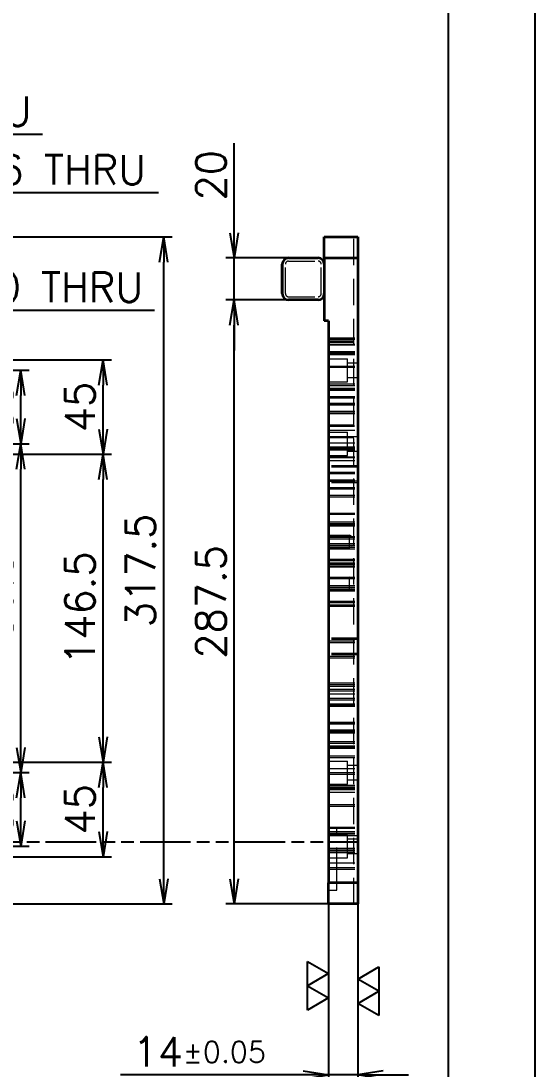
# Model space of a CAD drawing. Header units: millimetres. Extents: x -10155 to 20189, y -25550 to -22580.
# Drawn here: x 268.6 to 513.2, y -25113 to -24614.2 of the extents above; entities that cross this region are included whole.
import ezdxf

# ---------------------------------------------------------------- set-up
doc = ezdxf.new("R2010")
doc.units = ezdxf.units.MM
doc.linetypes.add('AM_ISO09W050', pattern=[22.5, 12, -1.5, 3, -1.5, 3, -1.5])
doc.linetypes.add('HIDDEN-HOKUTO', pattern=[3.8, 2.5, -1.3])
doc.layers.add('AM_HID', color=1, linetype='HIDDEN-HOKUTO', lineweight=25)
doc.layers.add('title_frame', color=7, linetype='Continuous')
doc.layers.add('word_dim', color=253, linetype='Continuous')
doc.styles.get("Standard").update_dxf_attribs({"font": 'romans.shx', "bigfont": 'bigfont.shx'})
doc.dimstyles.new('RS-1-4', dxfattribs={"dimscale": 4, "dimtxt": 3.5, "dimasz": 3, "dimexe": 1, "dimexo": 0, "dimgap": 1, "dimtad": 3, "dimdsep": 46, "dimtxsty": 'Standard', "dimblk1": 'OPEN', "dimblk2": 'OPEN', "dimsah": 1, "dimcen": 0, "dimclrd": 256, "dimclre": 256, "dimclrt": 3, "dimazin": 2, "dimtfac": 1, "dimtmove": 0, "dimatfit": 3, "dimldrblk": 'OPEN', "dimfxl": 0, "dimtolj": 1, "dimtzin": 0, "dimarcsym": 0})

# ---------------------------------------------------------------- blocks, each defined once
blk = doc.blocks.new('_Open')
at = {"color": 0, "lineweight": -2}
for p, q in [((-1, 0.167), (0, 0)), ((-1, -0.167), (0, 0)), ((0, 0), (-1, 0))]:
    blk.add_line(p, q, dxfattribs=at)
blk = doc.blocks.new('*D209')
at = {"layer": 'DEFPOINTS', "color": 0, "linetype": 'Continuous', "ltscale": 2}
for p in [(69.68, -24716.96), (336.47, -24716.96), (69.68, -25034.46)]:
    blk.add_point(p, dxfattribs=at)
at = {"layer": 'word_dim', "linetype": 'Continuous', "lineweight": -2, "ltscale": 2}
for p, q in [((69.68, -24716.96), (340.47, -24716.96)), ((336.47, -25022.46), (336.47, -24728.96)), ((69.68, -25034.46), (340.47, -25034.46))]:
    blk.add_line(p, q, dxfattribs=at)
at = {"layer": 'word_dim', "linetype": 'Continuous', "lineweight": -2, "ltscale": 2, "xscale": 12, "yscale": 12, "zscale": 12}
for p, rotation in [((336.47, -24716.96), 90), ((336.47, -25034.46), 270)]:
    blk.add_blockref('_Open', p, dxfattribs=dict(at, rotation=rotation))
at = {"layer": 'word_dim', "color": 3, "linetype": 'Continuous', "ltscale": 2, "insert": (325.47, -24875.71), "char_height": 14, "attachment_point": 5, "rotation": 90}
blk.add_mtext('\\A1;317.5', dxfattribs=at)
blk = doc.blocks.new('*D210')
at = {"layer": 'DEFPOINTS', "color": 0, "linetype": 'Continuous', "ltscale": 2}
for p in [(414.91, -25034.46), (428.91, -25034.46), (428.91, -25115.86)]:
    blk.add_point(p, dxfattribs=at)
at = {"layer": 'word_dim', "linetype": 'Continuous', "lineweight": -2, "ltscale": 2}
for p, q in [((414.91, -25034.46), (414.91, -25119.86)), ((428.91, -25034.46), (428.91, -25119.86)), ((402.91, -25115.86), (315.91, -25115.86)), ((428.91, -25115.86), (414.91, -25115.86)), ((440.91, -25115.86), (452.91, -25115.86))]:
    blk.add_line(p, q, dxfattribs=at)
at = {"layer": 'word_dim', "linetype": 'Continuous', "lineweight": -2, "ltscale": 2, "xscale": 12, "yscale": 12, "zscale": 12}
blk.add_blockref('_Open', (414.91, -25115.86), dxfattribs=at)
at = {"layer": 'word_dim', "linetype": 'Continuous', "lineweight": -2, "ltscale": 2, "xscale": 12, "yscale": 12, "zscale": 12, "rotation": 180}
blk.add_blockref('_Open', (428.91, -25115.86), dxfattribs=at)
at = {"layer": 'word_dim', "color": 3, "linetype": 'Continuous', "ltscale": 2, "insert": (353.41, -25104.86), "char_height": 14, "attachment_point": 5}
blk.add_mtext('\\A1;14{\\H0.715x;%%p0.05}', dxfattribs=at)
blk = doc.blocks.new('shiage2')
at = {"layer": 'word_dim', "color": 3, "linetype": 'Continuous'}
for p, q in [((-1.44, 2.5), (4.33, 2.5)), ((0, 0), (-1.44, 2.5)), ((1.44, 2.5), (0, 0)), ((2.89, 0), (1.44, 2.5)), ((4.33, 2.5), (2.89, 0))]:
    blk.add_line(p, q, dxfattribs=at)
blk = doc.blocks.new('*D245')
at = {"layer": 'DEFPOINTS', "color": 0, "linetype": 'Continuous', "ltscale": 2}
for p in [(369.98, -24746.96), (399.96, -24746.96), (414.91, -25034.46)]:
    blk.add_point(p, dxfattribs=at)
at = {"layer": 'word_dim', "linetype": 'Continuous', "lineweight": -2, "ltscale": 2}
for p, q in [((399.96, -24746.96), (365.98, -24746.96)), ((369.98, -25022.46), (369.98, -24758.96)), ((414.91, -25034.46), (365.98, -25034.46))]:
    blk.add_line(p, q, dxfattribs=at)
at = {"layer": 'word_dim', "linetype": 'Continuous', "lineweight": -2, "ltscale": 2, "xscale": 12, "yscale": 12, "zscale": 12}
for p, rotation in [((369.98, -24746.96), 90), ((369.98, -25034.46), 270)]:
    blk.add_blockref('_Open', p, dxfattribs=dict(at, rotation=rotation))
at = {"layer": 'word_dim', "color": 3, "linetype": 'Continuous', "ltscale": 2, "insert": (358.98, -24890.71), "char_height": 14, "attachment_point": 5, "rotation": 90}
blk.add_mtext('\\A1;287.5', dxfattribs=at)
blk = doc.blocks.new('*D246')
at = {"layer": 'DEFPOINTS', "color": 0, "linetype": 'Continuous', "ltscale": 2}
for p in [(369.98, -24726.96), (397.61, -24726.96), (397.61, -24746.96)]:
    blk.add_point(p, dxfattribs=at)
at = {"layer": 'word_dim', "linetype": 'Continuous', "lineweight": -2, "ltscale": 2}
for p, q in [((369.98, -24714.96), (369.98, -24672.29)), ((397.61, -24726.96), (365.98, -24726.96)), ((369.98, -24746.96), (369.98, -24726.96)), ((397.61, -24746.96), (365.98, -24746.96)), ((369.98, -24758.96), (369.98, -24770.96))]:
    blk.add_line(p, q, dxfattribs=at)
at = {"layer": 'word_dim', "linetype": 'Continuous', "lineweight": -2, "ltscale": 2, "xscale": 12, "yscale": 12, "zscale": 12}
for p, rotation in [((369.98, -24726.96), 270), ((369.98, -24746.96), 90)]:
    blk.add_blockref('_Open', p, dxfattribs=dict(at, rotation=rotation))
at = {"layer": 'word_dim', "color": 3, "linetype": 'Continuous', "ltscale": 2, "insert": (358.98, -24687.62), "char_height": 14, "attachment_point": 5, "rotation": 90}
blk.add_mtext('\\A1;20', dxfattribs=at)
blk = doc.blocks.new('*D298')
at = {"layer": 'DEFPOINTS', "color": 0, "linetype": 'Continuous', "ltscale": 2}
for p in [(-117.32, -24966.96), (307.64, -24966.96), (-117.32, -25011.96)]:
    blk.add_point(p, dxfattribs=at)
at = {"layer": 'word_dim', "linetype": 'Continuous', "lineweight": -2, "ltscale": 2}
for p, q in [((-117.32, -24966.96), (311.64, -24966.96)), ((307.64, -24999.96), (307.64, -24978.96)), ((-117.32, -25011.96), (311.64, -25011.96))]:
    blk.add_line(p, q, dxfattribs=at)
at = {"layer": 'word_dim', "linetype": 'Continuous', "lineweight": -2, "ltscale": 2, "xscale": 12, "yscale": 12, "zscale": 12}
for p, rotation in [((307.64, -24966.96), 90), ((307.64, -25011.96), 270)]:
    blk.add_blockref('_Open', p, dxfattribs=dict(at, rotation=rotation))
at = {"layer": 'word_dim', "color": 3, "linetype": 'Continuous', "ltscale": 2, "insert": (296.64, -24989.46), "char_height": 14, "attachment_point": 5, "rotation": 90}
blk.add_mtext('\\A1;45', dxfattribs=at)
blk = doc.blocks.new('*D299')
at = {"layer": 'DEFPOINTS', "color": 0, "linetype": 'Continuous', "ltscale": 2}
for p in [(-117.32, -24820.46), (307.64, -24820.46), (-117.32, -24966.96)]:
    blk.add_point(p, dxfattribs=at)
at = {"layer": 'word_dim', "linetype": 'Continuous', "lineweight": -2, "ltscale": 2}
for p, q in [((-117.32, -24820.46), (311.64, -24820.46)), ((307.64, -24954.96), (307.64, -24832.46)), ((-117.32, -24966.96), (311.64, -24966.96))]:
    blk.add_line(p, q, dxfattribs=at)
at = {"layer": 'word_dim', "linetype": 'Continuous', "lineweight": -2, "ltscale": 2, "xscale": 12, "yscale": 12, "zscale": 12}
for p, rotation in [((307.64, -24820.46), 90), ((307.64, -24966.96), 270)]:
    blk.add_blockref('_Open', p, dxfattribs=dict(at, rotation=rotation))
at = {"layer": 'word_dim', "color": 3, "linetype": 'Continuous', "ltscale": 2, "insert": (296.64, -24893.71), "char_height": 14, "attachment_point": 5, "rotation": 90}
blk.add_mtext('\\A1;146.5', dxfattribs=at)
blk = doc.blocks.new('*D300')
at = {"layer": 'DEFPOINTS', "color": 0, "linetype": 'Continuous', "ltscale": 2}
for p in [(-117.32, -24775.46), (307.64, -24775.46), (-117.32, -24820.46)]:
    blk.add_point(p, dxfattribs=at)
at = {"layer": 'word_dim', "linetype": 'Continuous', "lineweight": -2, "ltscale": 2}
for p, q in [((-117.32, -24775.46), (311.64, -24775.46)), ((307.64, -24808.46), (307.64, -24787.46)), ((-117.32, -24820.46), (311.64, -24820.46))]:
    blk.add_line(p, q, dxfattribs=at)
at = {"layer": 'word_dim', "linetype": 'Continuous', "lineweight": -2, "ltscale": 2, "xscale": 12, "yscale": 12, "zscale": 12}
for p, rotation in [((307.64, -24775.46), 90), ((307.64, -24820.46), 270)]:
    blk.add_blockref('_Open', p, dxfattribs=dict(at, rotation=rotation))
at = {"layer": 'word_dim', "color": 3, "linetype": 'Continuous', "ltscale": 2, "insert": (296.64, -24797.96), "char_height": 14, "attachment_point": 5, "rotation": 90}
blk.add_mtext('\\A1;45', dxfattribs=at)
blk = doc.blocks.new('*D302')
at = {"layer": 'DEFPOINTS', "color": 0, "linetype": 'Continuous', "ltscale": 2}
for p in [(-126.82, -24971.96), (268.42, -24971.96), (-126.82, -25006.96)]:
    blk.add_point(p, dxfattribs=at)
at = {"layer": 'word_dim', "linetype": 'Continuous', "lineweight": -2, "ltscale": 2}
for p, q in [((-126.82, -24971.96), (272.42, -24971.96)), ((268.42, -24994.96), (268.42, -24983.96)), ((-126.82, -25006.96), (272.42, -25006.96))]:
    blk.add_line(p, q, dxfattribs=at)
at = {"layer": 'word_dim', "linetype": 'Continuous', "lineweight": -2, "ltscale": 2, "xscale": 12, "yscale": 12, "zscale": 12}
for p, rotation in [((268.42, -24971.96), 90), ((268.42, -25006.96), 270)]:
    blk.add_blockref('_Open', p, dxfattribs=dict(at, rotation=rotation))
at = {"layer": 'word_dim', "color": 3, "linetype": 'Continuous', "ltscale": 2, "insert": (257.42, -24989.46), "char_height": 14, "attachment_point": 5, "rotation": 90}
blk.add_mtext('\\A1;35', dxfattribs=at)
blk = doc.blocks.new('*D303')
at = {"layer": 'DEFPOINTS', "color": 0, "linetype": 'Continuous', "ltscale": 2}
for p in [(-126.82, -24815.46), (268.42, -24815.46), (-126.82, -24971.96)]:
    blk.add_point(p, dxfattribs=at)
at = {"layer": 'word_dim', "linetype": 'Continuous', "lineweight": -2, "ltscale": 2}
for p, q in [((-126.82, -24815.46), (272.42, -24815.46)), ((268.42, -24959.96), (268.42, -24827.46)), ((-126.82, -24971.96), (272.42, -24971.96))]:
    blk.add_line(p, q, dxfattribs=at)
at = {"layer": 'word_dim', "linetype": 'Continuous', "lineweight": -2, "ltscale": 2, "xscale": 12, "yscale": 12, "zscale": 12}
for p, rotation in [((268.42, -24815.46), 90), ((268.42, -24971.96), 270)]:
    blk.add_blockref('_Open', p, dxfattribs=dict(at, rotation=rotation))
at = {"layer": 'word_dim', "color": 3, "linetype": 'Continuous', "ltscale": 2, "insert": (257.42, -24893.71), "char_height": 14, "attachment_point": 5, "rotation": 90}
blk.add_mtext('\\A1;156.5', dxfattribs=at)
blk = doc.blocks.new('*D304')
at = {"layer": 'DEFPOINTS', "color": 0, "linetype": 'Continuous', "ltscale": 2}
for p in [(-126.82, -24780.46), (268.42, -24780.46), (-126.82, -24815.46)]:
    blk.add_point(p, dxfattribs=at)
at = {"layer": 'word_dim', "linetype": 'Continuous', "lineweight": -2, "ltscale": 2}
for p, q in [((-126.82, -24780.46), (272.42, -24780.46)), ((268.42, -24803.46), (268.42, -24792.46)), ((-126.82, -24815.46), (272.42, -24815.46))]:
    blk.add_line(p, q, dxfattribs=at)
at = {"layer": 'word_dim', "linetype": 'Continuous', "lineweight": -2, "ltscale": 2, "xscale": 12, "yscale": 12, "zscale": 12}
for p, rotation in [((268.42, -24780.46), 90), ((268.42, -24815.46), 270)]:
    blk.add_blockref('_Open', p, dxfattribs=dict(at, rotation=rotation))
at = {"layer": 'word_dim', "color": 3, "linetype": 'Continuous', "ltscale": 2, "insert": (257.42, -24797.96), "char_height": 14, "attachment_point": 5, "rotation": 90}
blk.add_mtext('\\A1;35', dxfattribs=at)
blk = doc.blocks.new('*D735')
at = {"layer": 'DEFPOINTS', "color": 0, "ltscale": 2}
for p in [(11.35, -25000.83), (17.01, -25009.08)]:
    blk.add_point(p, dxfattribs=at)
at = {"layer": 'word_dim', "lineweight": -2, "ltscale": 2}
for p, q in [((129.91, -25173.74), (23.79, -25018.98)), ((360.71, -25173.74), (129.91, -25173.74))]:
    blk.add_line(p, q, dxfattribs=at)
at = {"layer": 'word_dim', "lineweight": -2, "ltscale": 2, "xscale": 12, "yscale": 12, "zscale": 12, "rotation": 124.4367078004422}
blk.add_blockref('_Open', (17.01, -25009.08), dxfattribs=at)
at = {"layer": 'word_dim', "color": 3, "ltscale": 2, "insert": (247.31, -25162.74), "char_height": 14, "attachment_point": 5}
blk.add_mtext('\\A1;RM. 2X2-∅10H7 THRU', dxfattribs=at)
blk = doc.blocks.new('*D736')
at = {"layer": 'DEFPOINTS', "color": 0, "ltscale": 2}
for p in [(36.18, -25000.95), (42.18, -25008.96)]:
    blk.add_point(p, dxfattribs=at)
at = {"layer": 'word_dim', "lineweight": -2, "ltscale": 2}
for p, q in [((143.2, -25143.8), (49.37, -25018.56)), ((351.34, -25143.8), (143.2, -25143.8))]:
    blk.add_line(p, q, dxfattribs=at)
at = {"layer": 'word_dim', "lineweight": -2, "ltscale": 2, "xscale": 12, "yscale": 12, "zscale": 12, "rotation": 126.8403573923334}
blk.add_blockref('_Open', (42.18, -25008.96), dxfattribs=at)
at = {"layer": 'word_dim', "color": 3, "ltscale": 2, "insert": (249.27, -25132.8), "char_height": 14, "attachment_point": 5}
blk.add_mtext('\\A1;TAP 4X2-M10 THRU', dxfattribs=at)
blk = doc.blocks.new('*D737')
at = {"layer": 'DEFPOINTS', "color": 0, "ltscale": 2}
for p in [(-64.08, -24791.63), (-71.56, -24798.28)]:
    blk.add_point(p, dxfattribs=at)
at = {"layer": 'word_dim', "lineweight": -2, "ltscale": 2}
for p, q in [((74.74, -24668.19), (-55.12, -24783.66)), ((278.87, -24668.19), (74.74, -24668.19))]:
    blk.add_line(p, q, dxfattribs=at)
at = {"layer": 'word_dim', "lineweight": -2, "ltscale": 2, "xscale": 12, "yscale": 12, "zscale": 12, "rotation": 221.643731309214}
blk.add_blockref('_Open', (-64.08, -24791.63), dxfattribs=at)
at = {"layer": 'word_dim', "color": 3, "ltscale": 2, "insert": (178.8, -24657.19), "char_height": 14, "attachment_point": 5}
blk.add_mtext('\\A1;RM. 3-∅10H7 THRU', dxfattribs=at)
blk = doc.blocks.new('*D739')
at = {"layer": 'DEFPOINTS', "color": 0, "ltscale": 2}
for p in [(-119.44, -24777.58), (-115.2, -24773.33)]:
    blk.add_point(p, dxfattribs=at)
at = {"layer": 'word_dim', "lineweight": -2, "ltscale": 2}
for p, q in [((69.18, -24588.33), (-106.73, -24764.83)), ((286.65, -24588.33), (69.18, -24588.33))]:
    blk.add_line(p, q, dxfattribs=at)
at = {"layer": 'word_dim', "lineweight": -2, "ltscale": 2, "xscale": 12, "yscale": 12, "zscale": 12, "rotation": 225.0961456751056}
blk.add_blockref('_Open', (-115.2, -24773.33), dxfattribs=at)
at = {"layer": 'word_dim', "color": 3, "ltscale": 2, "insert": (179.92, -24577.33), "char_height": 14, "attachment_point": 5}
blk.add_mtext('\\A1;RM. 4X2-∅6H7 THRU', dxfattribs=at)
blk = doc.blocks.new('*D742')
at = {"layer": 'DEFPOINTS', "color": 0, "ltscale": 2}
for p in [(6.64, -24849.19), (2.72, -24853.72)]:
    blk.add_point(p, dxfattribs=at)
at = {"layer": 'word_dim', "lineweight": -2, "ltscale": 2}
for p, q in [((139.28, -24696.04), (14.5, -24840.12)), ((334.08, -24696.04), (139.28, -24696.04))]:
    blk.add_line(p, q, dxfattribs=at)
at = {"layer": 'word_dim', "lineweight": -2, "ltscale": 2, "xscale": 12, "yscale": 12, "zscale": 12, "rotation": 229.1060158194071}
blk.add_blockref('_Open', (6.64, -24849.19), dxfattribs=at)
at = {"layer": 'word_dim', "color": 3, "ltscale": 2, "insert": (238.68, -24685.04), "char_height": 14, "attachment_point": 5}
blk.add_mtext('\\A1;TAP 8X2-M6 THRU', dxfattribs=at)
blk = doc.blocks.new('*D747')
at = {"layer": 'DEFPOINTS', "color": 0, "ltscale": 2}
for p in [(-64.77, -24908.47), (-60.86, -24915.45)]:
    blk.add_point(p, dxfattribs=at)
at = {"layer": 'word_dim', "lineweight": -2, "ltscale": 2}
for p, q in [((129.11, -25254.47), (-55, -24925.91)), ((346.58, -25254.47), (129.11, -25254.47))]:
    blk.add_line(p, q, dxfattribs=at)
at = {"layer": 'word_dim', "lineweight": -2, "ltscale": 2, "xscale": 12, "yscale": 12, "zscale": 12, "rotation": 119.2642283778496}
blk.add_blockref('_Open', (-60.86, -24915.45), dxfattribs=at)
at = {"layer": 'word_dim', "color": 3, "ltscale": 2, "insert": (239.84, -25243.47), "char_height": 14, "attachment_point": 5}
blk.add_mtext('\\A1;RM. 4X2-∅8H7 THRU', dxfattribs=at)
blk = doc.blocks.new('*D748')
at = {"layer": 'DEFPOINTS', "color": 0, "ltscale": 2}
for p in [(-49.85, -24908.51), (-45.79, -24915.4)]:
    blk.add_point(p, dxfattribs=at)
at = {"layer": 'word_dim', "lineweight": -2, "ltscale": 2}
for p, q in [((137.73, -25227.38), (-39.71, -24925.75)), ((305.86, -25227.38), (137.73, -25227.38))]:
    blk.add_line(p, q, dxfattribs=at)
at = {"layer": 'word_dim', "lineweight": -2, "ltscale": 2, "xscale": 12, "yscale": 12, "zscale": 12, "rotation": 120.4666129611413}
blk.add_blockref('_Open', (-45.79, -24915.4), dxfattribs=at)
at = {"layer": 'word_dim', "color": 3, "ltscale": 2, "insert": (223.8, -25216.38), "char_height": 14, "attachment_point": 5}
blk.add_mtext('\\A1;TAP 4-M8 THRU', dxfattribs=at)
blk = doc.blocks.new('*D751')
at = {"layer": 'DEFPOINTS', "color": 0, "ltscale": 2}
for p in [(64.26, -24789.94), (55.1, -24793.97)]:
    blk.add_point(p, dxfattribs=at)
at = {"layer": 'word_dim', "lineweight": -2, "ltscale": 2}
for p, q in [((150.56, -24751.97), (75.24, -24785.11)), ((332.03, -24751.97), (150.56, -24751.97))]:
    blk.add_line(p, q, dxfattribs=at)
at = {"layer": 'word_dim', "lineweight": -2, "ltscale": 2, "xscale": 12, "yscale": 12, "zscale": 12, "rotation": 203.7506962678097}
blk.add_blockref('_Open', (64.26, -24789.94), dxfattribs=at)
at = {"layer": 'word_dim', "color": 3, "ltscale": 2, "insert": (243.29, -24740.97), "char_height": 14, "attachment_point": 5}
blk.add_mtext('\\A1;TAP 2-M10 THRU', dxfattribs=at)

msp = doc.modelspace()

# ---------------------------------------------------------------- linework, layer by layer
at = {"color": 7, "lineweight": 35, "ltscale": 0.25}
for p, q in [((412.91, -24726.956), (412.91, -24716.956)), ((428.91, -24716.956), (428.91, -24726.956)), ((414.91, -25034.456), (414.91, -25024.456)), ((428.91, -25024.456), (428.91, -25034.456))]:
    msp.add_line(p, q, dxfattribs=at)
at = {"color": 7, "lineweight": 35, "ltscale": 0.4}
for p, q in [((412.91, -24716.956), (428.91, -24716.956)), ((412.91, -24726.956), (428.91, -24726.956))]:
    msp.add_line(p, q, dxfattribs=at)
at = {"color": 7, "lineweight": 35, "ltscale": 0.35}
for p, q in [((395.91, -24726.956), (409.91, -24726.956)), ((392.91, -24729.956), (392.91, -24743.956)), ((392.91, -24743.956), (392.91, -24729.956)), ((412.91, -24729.956), (412.91, -24743.956)), ((409.91, -24746.956), (395.91, -24746.956)), ((409.91, -24746.956), (395.91, -24746.956)), ((428.91, -25024.456), (414.91, -25024.456)), ((428.91, -25034.456), (414.91, -25034.456))]:
    msp.add_line(p, q, dxfattribs=at)
at = {"color": 7, "lineweight": 35}
for p, q in [((412.91, -24726.956), (412.91, -24756.956)), ((428.91, -24726.956), (428.91, -25024.456)), ((414.91, -24756.956), (414.91, -25024.456))]:
    msp.add_line(p, q, dxfattribs=at)
at = {"color": 7, "lineweight": 35, "ltscale": 0.05}
msp.add_line((414.91, -24756.956), (412.91, -24756.956), dxfattribs=at)
at = {"color": 7, "lineweight": 35}
for centre, start, end in [((395.91, -24729.956), 90, 180.00001), ((409.91, -24729.956), 0, 90), ((395.91, -24743.956), 180.00001, 270), ((395.91, -24743.956), 180.00001, 270), ((409.91, -24743.956), 270, 0)]:
    msp.add_arc(centre, 3, start, end, dxfattribs=at)
at = {"layer": 'AM_HID', "color": 1, "lineweight": 13, "ltscale": 5}
for p, q in [((426.91, -25034.456), (426.91, -24716.956)), ((409.91, -24726.956), (395.91, -24726.956)), ((428.91, -24726.956), (412.91, -24726.956)), ((394.41, -24743.956), (394.41, -24729.956)), ((395.91, -24728.456), (409.91, -24728.456)), ((411.41, -24743.956), (411.41, -24729.956)), ((412.91, -24729.956), (412.91, -24743.956)), ((395.91, -24745.456), (409.91, -24745.456)), ((414.91, -24764.956), (428.91, -24764.956)), ((414.91, -24764.956), (428.91, -24764.956)), ((414.91, -24765.632), (428.91, -24765.632)), ((414.91, -24765.632), (428.91, -24765.632)), ((414.91, -24766.456), (426.91, -24766.456)), ((414.91, -24766.997), (426.91, -24766.997)), ((414.91, -24767.956), (428.91, -24767.956)), ((414.91, -24767.956), (428.91, -24767.956)), ((414.91, -24767.956), (428.91, -24767.956)), ((414.91, -24767.956), (428.91, -24767.956)), ((414.91, -24768.335), (428.91, -24768.335)), ((414.91, -24768.335), (428.91, -24768.335)), ((414.91, -24771.577), (428.91, -24771.577)), ((414.91, -24771.577), (428.91, -24771.577)), ((414.91, -24771.914), (426.91, -24771.914)), ((414.91, -24771.956), (428.91, -24771.956)), ((414.91, -24771.956), (428.91, -24771.956)), ((414.91, -24771.956), (428.91, -24771.956)), ((414.91, -24771.956), (428.91, -24771.956)), ((414.91, -24772.279), (428.91, -24772.279)), ((414.91, -24772.279), (428.91, -24772.279)), ((414.91, -24772.456), (428.91, -24772.456)), ((414.91, -24772.456), (428.91, -24772.456)), ((414.91, -24772.456), (426.91, -24772.456)), ((414.91, -24772.956), (428.91, -24772.956)), ((414.91, -24772.956), (428.91, -24772.956)), ((414.91, -24774.956), (423.91, -24774.956)), ((414.91, -24774.956), (423.91, -24774.956)), ((414.91, -24774.956), (423.91, -24774.956)), ((414.91, -24774.956), (423.91, -24774.956)), ((423.91, -24783.093), (423.91, -24774.956)), ((423.91, -24776.956), (428.91, -24776.956)), ((423.91, -24776.956), (428.91, -24776.956)), ((423.91, -24776.956), (428.91, -24776.956)), ((423.91, -24776.956), (428.91, -24776.956)), ((414.91, -24778.456), (428.91, -24778.456)), ((414.91, -24778.456), (428.91, -24778.456)), ((414.91, -24778.956), (428.91, -24778.956)), ((414.91, -24778.956), (428.91, -24778.956)), ((414.91, -24785.956), (423.91, -24785.956)), ((414.91, -24785.956), (423.91, -24785.956)), ((414.91, -24785.956), (423.91, -24785.956)), ((414.91, -24785.956), (423.91, -24785.956)), ((414.91, -24786.956), (428.91, -24786.956)), ((414.91, -24786.956), (428.91, -24786.956)), ((414.91, -24786.956), (426.91, -24786.956)), ((414.91, -24786.956), (428.91, -24786.956)), ((414.91, -24787.768), (428.91, -24787.768)), ((414.91, -24787.768), (426.91, -24787.768)), ((423.91, -24785.956), (423.91, -24783.093)), ((423.91, -24783.956), (428.91, -24783.956)), ((423.91, -24783.956), (428.91, -24783.956)), ((423.91, -24783.956), (428.91, -24783.956)), ((423.91, -24783.956), (428.91, -24783.956)), ((414.91, -24788.956), (428.91, -24788.956)), ((414.91, -24788.956), (428.91, -24788.956)), ((414.91, -24789.632), (428.91, -24789.632)), ((414.91, -24789.632), (428.91, -24789.632)), ((414.91, -24789.956), (428.91, -24789.956)), ((414.91, -24789.956), (428.91, -24789.956)), ((414.91, -24792.956), (428.91, -24792.956)), ((414.91, -24792.956), (428.91, -24792.956)), ((414.91, -24793.632), (428.91, -24793.632)), ((414.91, -24793.632), (428.91, -24793.632)), ((414.91, -24796.144), (428.91, -24796.144)), ((414.91, -24796.144), (426.91, -24796.144)), ((414.91, -24796.279), (428.91, -24796.279)), ((414.91, -24796.279), (428.91, -24796.279)), ((414.91, -24796.956), (428.91, -24796.956)), ((414.91, -24796.956), (428.91, -24796.956)), ((414.91, -24796.956), (426.91, -24796.956)), ((414.91, -24796.956), (428.91, -24796.956)), ((414.91, -24799.956), (428.91, -24799.956)), ((414.91, -24799.956), (428.91, -24799.956)), ((414.91, -24800.279), (428.91, -24800.279)), ((414.91, -24800.279), (428.91, -24800.279)), ((414.91, -24800.956), (428.91, -24800.956)), ((414.91, -24800.956), (428.91, -24800.956)), ((414.91, -24806.456), (426.91, -24806.456)), ((414.91, -24806.956), (428.91, -24806.956)), ((414.91, -24806.956), (428.91, -24806.956)), ((414.91, -24806.997), (426.91, -24806.997)), ((414.91, -24808.956), (428.91, -24808.956)), ((414.91, -24808.956), (428.91, -24808.956)), ((414.91, -24809.956), (423.91, -24809.956)), ((414.91, -24809.956), (423.91, -24809.956)), ((414.91, -24809.956), (423.91, -24809.956)), ((414.91, -24809.956), (423.91, -24809.956)), ((414.91, -24811.914), (426.91, -24811.914)), ((414.91, -24812.456), (426.91, -24812.456)), ((423.91, -24818.093), (423.91, -24809.956)), ((423.91, -24811.956), (428.91, -24811.956)), ((423.91, -24811.956), (428.91, -24811.956)), ((423.91, -24811.956), (428.91, -24811.956)), ((423.91, -24811.956), (428.91, -24811.956)), ((414.91, -24814.956), (428.91, -24814.956)), ((414.91, -24814.956), (428.91, -24814.956)), ((414.91, -24816.956), (428.91, -24816.956)), ((414.91, -24816.956), (428.91, -24816.956)), ((414.91, -24817.456), (428.91, -24817.456)), ((414.91, -24817.456), (428.91, -24817.456)), ((414.91, -24817.956), (428.91, -24817.956)), ((414.91, -24817.956), (428.91, -24817.956)), ((414.91, -24818.335), (428.91, -24818.335)), ((414.91, -24818.335), (428.91, -24818.335)), ((414.91, -24820.956), (423.91, -24820.956)), ((414.91, -24820.956), (423.91, -24820.956)), ((414.91, -24820.956), (423.91, -24820.956)), ((414.91, -24820.956), (423.91, -24820.956)), ((414.91, -24821.577), (428.91, -24821.577)), ((414.91, -24821.577), (428.91, -24821.577)), ((414.91, -24821.956), (428.91, -24821.956)), ((414.91, -24821.956), (428.91, -24821.956)), ((423.91, -24820.956), (423.91, -24818.093)), ((423.91, -24818.956), (428.91, -24818.956)), ((423.91, -24818.956), (428.91, -24818.956)), ((423.91, -24818.956), (428.91, -24818.956)), ((423.91, -24818.956), (428.91, -24818.956)), ((414.91, -24823.456), (428.91, -24823.456)), ((414.91, -24823.456), (428.91, -24823.456)), ((428.91, -24825.956), (414.91, -24825.956)), ((428.91, -24825.956), (414.91, -24825.956)), ((428.91, -24825.956), (414.91, -24825.956)), ((428.91, -24825.956), (414.91, -24825.956)), ((428.91, -24825.956), (414.91, -24825.956)), ((428.91, -24825.956), (414.91, -24825.956)), ((428.91, -24826.633), (414.91, -24826.633)), ((428.91, -24826.633), (414.91, -24826.633)), ((414.91, -24828.956), (428.91, -24828.956)), ((414.91, -24828.956), (428.91, -24828.956)), ((414.91, -24829.632), (428.91, -24829.632)), ((414.91, -24829.632), (428.91, -24829.632)), ((414.91, -24832.629), (428.91, -24832.629)), ((428.91, -24833.28), (414.91, -24833.28)), ((428.91, -24833.28), (414.91, -24833.28)), ((414.91, -24833.306), (428.91, -24833.306)), ((428.91, -24833.956), (414.91, -24833.956)), ((428.91, -24833.956), (414.91, -24833.956)), ((428.91, -24833.956), (414.91, -24833.956)), ((428.91, -24833.956), (414.91, -24833.956)), ((428.91, -24833.956), (414.91, -24833.956)), ((428.91, -24833.956), (414.91, -24833.956)), ((414.91, -24836.279), (428.91, -24836.279)), ((414.91, -24836.279), (428.91, -24836.279)), ((414.91, -24836.956), (428.91, -24836.956)), ((414.91, -24836.956), (428.91, -24836.956)), ((414.91, -24839.953), (428.91, -24839.953)), ((414.91, -24840.629), (428.91, -24840.629)), ((414.91, -24848.456), (428.91, -24848.456)), ((414.91, -24848.997), (428.91, -24848.997)), ((414.91, -24852.629), (428.91, -24852.629)), ((414.91, -24853.306), (428.91, -24853.306)), ((414.91, -24853.914), (428.91, -24853.914)), ((414.91, -24854.456), (428.91, -24854.456)), ((414.91, -24858.956), (424.91, -24858.956)), ((414.91, -24859.497), (428.91, -24859.497)), ((414.91, -24859.953), (428.91, -24859.953)), ((414.91, -24860.629), (428.91, -24860.629)), ((424.91, -24863.394), (424.91, -24858.956)), ((425.848, -24859.497), (424.91, -24858.956)), ((424.91, -24864.956), (424.91, -24860.518)), ((414.91, -24862.956), (428.91, -24862.956)), ((414.91, -24863.632), (428.91, -24863.632)), ((414.91, -24864.414), (428.91, -24864.414)), ((414.91, -24864.723), (428.91, -24864.723)), ((414.91, -24864.956), (424.91, -24864.956)), ((414.91, -24865.4), (428.91, -24865.4)), ((425.848, -24864.414), (424.91, -24864.956)), ((414.91, -24870.279), (428.91, -24870.279)), ((414.91, -24870.956), (428.91, -24870.956)), ((414.91, -24872.047), (428.91, -24872.047)), ((414.91, -24872.723), (428.91, -24872.723)), ((414.91, -24873.456), (428.91, -24873.456)), ((414.91, -24873.997), (428.91, -24873.997)), ((414.91, -24878.914), (428.91, -24878.914)), ((414.91, -24878.956), (424.91, -24878.956)), ((414.91, -24879.456), (428.91, -24879.456)), ((414.91, -24879.497), (428.91, -24879.497)), ((424.91, -24883.394), (424.91, -24878.956)), ((425.848, -24879.497), (424.91, -24878.956)), ((424.91, -24884.956), (424.91, -24880.518)), ((414.91, -24882.956), (428.91, -24882.956)), ((414.91, -24883.632), (428.91, -24883.632)), ((414.91, -24884.414), (428.91, -24884.414)), ((414.91, -24884.723), (428.91, -24884.723)), ((414.91, -24884.956), (424.91, -24884.956)), ((414.91, -24885.4), (428.91, -24885.4)), ((425.848, -24884.414), (424.91, -24884.956)), ((414.91, -24890.279), (428.91, -24890.279)), ((414.91, -24890.956), (428.91, -24890.956)), ((414.91, -24892.047), (428.91, -24892.047)), ((414.91, -24892.723), (428.91, -24892.723)), ((428.91, -24907.956), (414.91, -24907.956)), ((428.91, -24907.956), (414.91, -24907.956)), ((428.91, -24907.956), (414.91, -24907.956)), ((428.91, -24907.956), (414.91, -24907.956)), ((428.91, -24907.956), (414.91, -24907.956)), ((428.91, -24907.956), (414.91, -24907.956)), ((428.91, -24908.633), (414.91, -24908.633)), ((428.91, -24908.633), (414.91, -24908.633)), ((414.91, -24909.269), (428.91, -24909.269)), ((414.91, -24909.946), (428.91, -24909.946)), ((428.91, -24915.28), (414.91, -24915.28)), ((428.91, -24915.28), (414.91, -24915.28)), ((428.91, -24915.956), (414.91, -24915.956)), ((428.91, -24915.956), (414.91, -24915.956)), ((428.91, -24915.956), (414.91, -24915.956)), ((428.91, -24915.956), (414.91, -24915.956)), ((428.91, -24915.956), (414.91, -24915.956)), ((428.91, -24915.956), (414.91, -24915.956)), ((414.91, -24916.593), (428.91, -24916.593)), ((414.91, -24917.269), (428.91, -24917.269)), ((414.91, -24929.269), (428.91, -24929.269)), ((414.91, -24929.946), (428.91, -24929.946)), ((414.91, -24929.956), (428.91, -24929.956)), ((414.91, -24929.956), (428.91, -24929.956)), ((414.91, -24929.956), (428.91, -24929.956)), ((414.91, -24929.956), (428.91, -24929.956)), ((414.91, -24929.956), (428.91, -24929.956)), ((414.91, -24929.956), (428.91, -24929.956)), ((414.91, -24930.768), (428.91, -24930.768)), ((414.91, -24930.768), (428.91, -24930.768)), ((414.91, -24930.768), (428.91, -24930.768)), ((414.91, -24930.768), (428.91, -24930.768)), ((414.91, -24932.282), (428.91, -24932.282)), ((414.91, -24932.959), (428.91, -24932.959)), ((414.91, -24934.456), (428.91, -24934.456)), ((414.91, -24936.593), (428.91, -24936.593)), ((414.91, -24937.269), (428.91, -24937.269)), ((414.91, -24939.144), (428.91, -24939.144)), ((414.91, -24939.144), (428.91, -24939.144)), ((414.91, -24939.144), (428.91, -24939.144)), ((414.91, -24939.144), (428.91, -24939.144)), ((414.91, -24939.606), (428.91, -24939.606)), ((414.91, -24939.956), (428.91, -24939.956)), ((414.91, -24939.956), (428.91, -24939.956)), ((414.91, -24939.956), (428.91, -24939.956)), ((414.91, -24939.956), (428.91, -24939.956)), ((414.91, -24939.956), (428.91, -24939.956)), ((414.91, -24939.956), (428.91, -24939.956)), ((414.91, -24940.282), (428.91, -24940.282)), ((414.91, -24947.956), (428.91, -24947.956)), ((414.91, -24947.956), (428.91, -24947.956)), ((414.91, -24947.956), (428.91, -24947.956)), ((414.91, -24948.335), (428.91, -24948.335)), ((414.91, -24948.768), (428.91, -24948.768)), ((414.91, -24948.768), (428.91, -24948.768)), ((414.91, -24951.577), (428.91, -24951.577)), ((414.91, -24951.956), (428.91, -24951.956)), ((414.91, -24951.956), (428.91, -24951.956)), ((414.91, -24952.282), (428.91, -24952.282)), ((414.91, -24952.632), (428.91, -24952.632)), ((414.91, -24952.959), (428.91, -24952.959)), ((414.91, -24957.144), (428.91, -24957.144)), ((414.91, -24957.144), (428.91, -24957.144)), ((414.91, -24957.956), (428.91, -24957.956)), ((414.91, -24957.956), (428.91, -24957.956)), ((414.91, -24959.279), (428.91, -24959.279)), ((414.91, -24959.606), (428.91, -24959.606)), ((414.91, -24959.956), (428.91, -24959.956)), ((414.91, -24960.282), (428.91, -24960.282)), ((414.91, -24963.956), (428.91, -24963.956)), ((414.91, -24963.956), (428.91, -24963.956)), ((414.91, -24964.706), (428.91, -24964.706)), ((414.91, -24966.456), (423.91, -24966.456)), ((414.91, -24966.456), (423.91, -24966.456)), ((414.91, -24966.456), (423.91, -24966.456)), ((414.91, -24966.456), (423.91, -24966.456)), ((423.91, -24974.593), (423.91, -24966.456)), ((414.91, -24969.956), (428.91, -24969.956)), ((414.91, -24969.956), (428.91, -24969.956)), ((414.91, -24969.956), (428.91, -24969.956)), ((414.91, -24971.956), (428.91, -24971.956)), ((423.91, -24968.456), (428.91, -24968.456)), ((423.91, -24968.456), (428.91, -24968.456)), ((423.91, -24968.456), (428.91, -24968.456)), ((423.91, -24968.456), (428.91, -24968.456)), ((414.91, -24972.632), (428.91, -24972.632)), ((414.91, -24977.456), (423.91, -24977.456)), ((414.91, -24977.456), (423.91, -24977.456)), ((414.91, -24977.456), (423.91, -24977.456)), ((414.91, -24977.456), (423.91, -24977.456)), ((423.91, -24977.456), (423.91, -24974.593)), ((423.91, -24975.456), (428.91, -24975.456)), ((423.91, -24975.456), (428.91, -24975.456)), ((423.91, -24975.456), (428.91, -24975.456)), ((423.91, -24975.456), (428.91, -24975.456)), ((414.91, -24977.956), (428.91, -24977.956)), ((414.91, -24977.956), (428.91, -24977.956)), ((414.91, -24978.768), (428.91, -24978.768)), ((414.91, -24978.768), (428.91, -24978.768)), ((414.91, -24979.279), (428.91, -24979.279)), ((414.91, -24979.956), (428.91, -24979.956)), ((414.91, -24979.956), (428.91, -24979.956)), ((414.91, -24981.206), (428.91, -24981.206)), ((414.91, -24987.144), (428.91, -24987.144)), ((414.91, -24987.144), (428.91, -24987.144)), ((414.91, -24987.956), (428.91, -24987.956)), ((414.91, -24987.956), (428.91, -24987.956)), ((414.91, -24997.956), (418.91, -24997.956)), ((414.91, -24997.956), (428.91, -24997.956)), ((414.91, -24998.335), (428.91, -24998.335)), ((414.91, -24999.956), (428.91, -24999.956)), ((414.91, -24999.956), (428.91, -24999.956)), ((414.91, -24999.956), (428.91, -24999.956)), ((414.91, -24999.956), (428.91, -24999.956)), ((414.91, -24999.956), (428.91, -24999.956)), ((414.91, -24999.956), (428.91, -24999.956)), ((414.91, -25000.768), (428.91, -25000.768)), ((414.91, -25000.768), (428.91, -25000.768)), ((414.91, -25000.768), (428.91, -25000.768)), ((414.91, -25000.768), (428.91, -25000.768)), ((414.91, -25001.456), (423.91, -25001.456)), ((414.91, -25001.456), (423.91, -25001.456)), ((414.91, -25001.456), (423.91, -25001.456)), ((414.91, -25001.456), (423.91, -25001.456)), ((414.91, -25001.577), (428.91, -25001.577)), ((414.91, -25001.956), (428.91, -25001.956)), ((418.91, -25020.147), (418.91, -24997.956)), ((418.91, -25001.956), (428.91, -25001.956)), ((423.91, -25009.593), (423.91, -25001.456)), ((423.91, -25003.456), (428.91, -25003.456)), ((423.91, -25003.456), (428.91, -25003.456)), ((423.91, -25003.456), (428.91, -25003.456)), ((423.91, -25003.456), (428.91, -25003.456)), ((414.91, -25007.956), (428.91, -25007.956)), ((414.91, -25007.956), (428.91, -25007.956)), ((414.91, -25008.768), (428.91, -25008.768)), ((414.91, -25008.768), (428.91, -25008.768)), ((414.91, -25008.956), (428.91, -25008.956)), ((414.91, -25008.956), (428.91, -25008.956)), ((414.91, -25009.144), (428.91, -25009.144)), ((414.91, -25009.144), (428.91, -25009.144)), ((414.91, -25009.144), (428.91, -25009.144)), ((414.91, -25009.144), (428.91, -25009.144)), ((414.91, -25009.956), (428.91, -25009.956)), ((414.91, -25009.956), (428.91, -25009.956)), ((414.91, -25009.956), (428.91, -25009.956)), ((414.91, -25009.956), (428.91, -25009.956)), ((414.91, -25009.956), (428.91, -25009.956)), ((414.91, -25009.956), (428.91, -25009.956)), ((423.91, -25012.456), (423.91, -25009.593)), ((423.91, -25010.456), (428.91, -25010.456)), ((423.91, -25010.456), (428.91, -25010.456)), ((423.91, -25010.456), (428.91, -25010.456)), ((423.91, -25010.456), (428.91, -25010.456)), ((414.91, -25012.456), (423.91, -25012.456)), ((414.91, -25012.456), (423.91, -25012.456)), ((414.91, -25012.456), (423.91, -25012.456)), ((414.91, -25012.456), (423.91, -25012.456)), ((414.91, -25014.956), (428.91, -25014.956)), ((414.91, -25014.956), (428.91, -25014.956)), ((414.91, -25017.144), (428.91, -25017.144)), ((414.91, -25017.144), (428.91, -25017.144)), ((414.91, -25017.956), (428.91, -25017.956)), ((414.91, -25017.956), (428.91, -25017.956)), ((418.91, -25027.956), (418.91, -25020.147)), ((428.91, -25024.456), (414.91, -25024.456)), ((428.91, -25024.456), (414.91, -25024.456)), ((428.91, -25024.456), (414.91, -25024.456)), ((418.91, -25023.956), (428.91, -25023.956)), ((414.91, -25027.956), (418.91, -25027.956))]:
    msp.add_line(p, q, dxfattribs=at)
for centre, radius, start, end in [((395.91, -24729.956), 3, 90, 180.00001), ((409.91, -24729.956), 3, 0, 90), ((395.91, -24729.956), 1.5, 90, 180.00001), ((409.91, -24729.956), 1.5, 0, 90), ((395.91, -24743.956), 1.5, 180.00001, 270), ((409.91, -24743.956), 3, 270, 0), ((409.91, -24743.956), 1.5, 270, 0)]:
    msp.add_arc(centre, radius, start, end, dxfattribs=at)
at = {"layer": 'title_frame', "color": 4}
msp.add_lwpolyline([(513.189, -24359.535), (-1166.811, -24359.535), (-1166.811, -25547.535), (513.189, -25547.535)], close=True, dxfattribs=at)
at = {"layer": 'title_frame'}
msp.add_lwpolyline([(-1125.511, -24397.385), (471.889, -24397.385), (471.889, -25509.685), (-1125.511, -25509.685)], close=True, dxfattribs=at)
at = {"layer": 'word_dim', "color": 6, "linetype": 'AM_ISO09W050', "ltscale": 2}
msp.add_line((-1114.688, -25004.956), (429.009, -25004.956), dxfattribs=at)

# ---------------------------------------------------------------- block references
at = {"layer": 'word_dim', "color": 3, "linetype": 'Continuous', "ltscale": 2, "xscale": 4, "yscale": 4, "zscale": 4}
for p, rotation in [((414.91, -25079.197), 90), ((428.91, -25070.214), 270)]:
    msp.add_blockref('shiage2', p, dxfattribs=dict(at, rotation=rotation))

# ---------------------------------------------------------------- dimensions: what is measured, and where the dimension line sits
at = {"layer": 'word_dim', "color": 3, "ltscale": 2}
for p1, p2, text, picture, middle in [((-119.437, -24777.581), (-115.201, -24773.331), 'RM. 4X2-<>H7 THRU', '*D739', (179.917, -24588.326)), ((-71.556, -24798.279), (-64.083, -24791.634), 'RM. 3-<>H7 THRU', '*D737', (178.803, -24668.194)), ((55.104, -24793.97), (64.257, -24789.942), 'TAP 2-M10 THRU', '*D751', (243.294, -24751.967)), ((-64.775, -24908.467), (-60.864, -24915.446), 'RM. 4X2-<>H7 THRU', '*D747', (239.842, -25254.468))]:
    dim = msp.add_diameter_dim_2p(p1=p1, p2=p2, text=text, dimstyle='RS-1-4', override={"dimtoh": 1, "dimtofl": 0}, dxfattribs=at)
    dim.commit()
    dim.dimension.update_dxf_attribs({"geometry": picture, "text_midpoint": middle, "dimtype": 163})
at = {"layer": 'word_dim', "ltscale": 2}
for p1, p2, text, picture, middle in [((2.717, -24853.724), (6.645, -24849.188), 'TAP 8X2-M6 THRU', '*D742', (238.68, -24696.037)), ((-49.847, -24908.508), (-45.791, -24915.404), 'TAP 4-M8 THRU', '*D748', (223.796, -25227.376)), ((11.354, -25000.832), (17.009, -25009.08), 'RM. 2X2-<>H7 THRU', '*D735', (247.308, -25173.738)), ((36.183, -25000.954), (42.179, -25008.957), 'TAP 4X2-M10 THRU', '*D736', (249.271, -25143.803))]:
    dim = msp.add_diameter_dim_2p(p1=p1, p2=p2, text=text, dimstyle='RS-1-4', override={"dimtoh": 1, "dimtofl": 0}, dxfattribs=at)
    dim.commit()
    dim.dimension.update_dxf_attribs({"geometry": picture, "text_midpoint": middle, "dimtype": 163})
at = {"layer": 'word_dim', "linetype": 'Continuous', "ltscale": 2}
for base, p1, p2, picture, middle in [((369.98, -24726.956), (397.61, -24746.956), (397.61, -24726.956), '*D246', (358.98, -24687.623)), ((369.98, -24746.956), (414.91, -25034.456), (399.963, -24746.956), '*D245', (358.98, -24890.706)), ((307.64, -24775.456), (-117.319, -24820.456), (-117.319, -24775.456), '*D300', (296.64, -24797.956)), ((268.416, -24780.456), (-126.819, -24815.456), (-126.819, -24780.456), '*D304', (257.416, -24797.956)), ((268.416, -24815.456), (-126.819, -24971.956), (-126.819, -24815.456), '*D303', (257.416, -24893.706)), ((307.64, -24820.456), (-117.319, -24966.956), (-117.319, -24820.456), '*D299', (296.64, -24893.706)), ((307.64, -24966.956), (-117.319, -25011.956), (-117.319, -24966.956), '*D298', (296.64, -24989.456)), ((268.416, -24971.956), (-126.819, -25006.956), (-126.819, -24971.956), '*D302', (257.416, -24989.456))]:
    dim = msp.add_linear_dim(base=base, p1=p1, p2=p2, angle=90, dimstyle='RS-1-4', dxfattribs=at)
    dim.commit()
    dim.dimension.update_dxf_attribs({"geometry": picture, "text_midpoint": middle})
dim = msp.add_linear_dim(base=(336.473, -24716.956), p1=(69.681, -25034.456), p2=(69.681, -24716.956), angle=90, dimstyle='RS-1-4', dxfattribs=at)
dim.commit()
dim.dimension.update_dxf_attribs({"geometry": '*D209', "text_midpoint": (336.473, -24875.706), "dimtype": 160})
dim = msp.add_linear_dim(base=(428.91, -25115.865), p1=(414.91, -25034.456), p2=(428.91, -25034.456), text='<>{\\H0.715x;%%p0.05}', dimstyle='RS-1-4', dxfattribs=at)
dim.commit()
dim.dimension.update_dxf_attribs({"geometry": '*D210', "text_midpoint": (353.412, -25115.865), "dimtype": 160})

doc.saveas('drawing.dxf')
